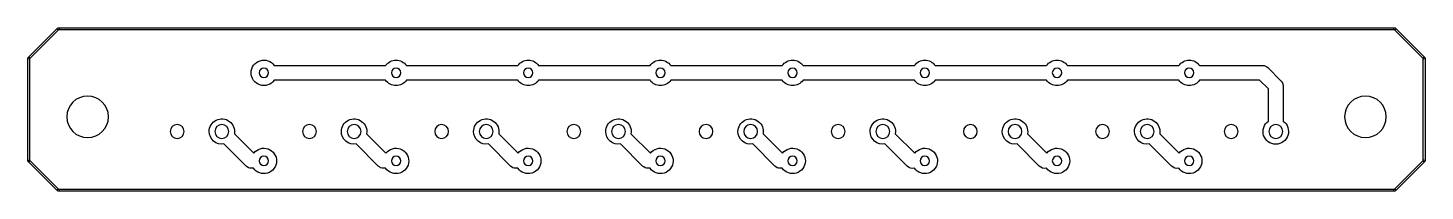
# Model space of a CAD drawing. Extents: x 130 to 251, y 0 to 14.
import ezdxf

# ---------------------------------------------------------------- set-up
doc = ezdxf.new("R2010")
doc.units = 0
for name, color, linetype in [('16', 177, 'CONTINUOUS'), ('20', 30, 'CONTINUOUS'), ('44', 4, 'CONTINUOUS')]:
    doc.layers.add(name, color=color, linetype=linetype)

msp = doc.modelspace()

# ---------------------------------------------------------------- linework, layer by layer
at = {"layer": '16'}
for points in [[(149.41, 10.16, -0.731494), (151.41, 10.79), (161.04, 10.79, -0.517698), (162.84, 10.79), (172.47, 10.79, -0.517698), (174.27, 10.79), (183.9, 10.79, -0.517698), (185.7, 10.79), (195.33, 10.79, -0.517698), (197.13, 10.79), (206.76, 10.79, -0.517698), (208.56, 10.79), (218.19, 10.79, -0.517698), (219.99, 10.79), (229.62, 10.79, -0.517698), (231.42, 10.79), (236.87, 10.79, -0.200876), (237.32, 10.61), (238.45, 9.47), (238.46, 9.46), (238.47, 9.45), (238.48, 9.44), (238.49, 9.43), (238.5, 9.42), (238.51, 9.41), (238.52, 9.39), (238.53, 9.38), (238.54, 9.37), (238.54, 9.36), (238.55, 9.34), (238.56, 9.33), (238.57, 9.32), (238.57, 9.3), (238.58, 9.29), (238.59, 9.27), (238.59, 9.26), (238.6, 9.25), (238.61, 9.23), (238.61, 9.21), (238.61, 9.2), (238.62, 9.18), (238.62, 9.17), (238.63, 9.15), (238.63, 9.14), (238.63, 9.12), (238.63, 9.1), (238.64, 9.09), (238.64, 9.07), (238.64, 9.06), (238.64, 9.04), (238.64, 5.98, -3.146783), (237.37, 5.98), (237.37, 8.76), (236.6, 9.52), (231.42, 9.52, -0.517698), (229.62, 9.52), (219.99, 9.52, -0.517698), (218.19, 9.52), (208.56, 9.52, -0.517698), (206.76, 9.52), (197.13, 9.52, -0.517698), (195.33, 9.52), (185.7, 9.52, -0.517698), (183.9, 9.52), (174.27, 9.52, -0.517698), (172.47, 9.52), (162.84, 9.52, -0.517698), (161.04, 9.52), (151.41, 9.52, -0.731494), (149.41, 10.16)], [(145.78, 5.08, -1.088847), (147.96, 4.89), (149.64, 3.21, -3.028701), (149.61, 1.9), (149.42, 1.9, -0.198885), (148.97, 2.09), (147.06, 4, -0.464939), (145.78, 5.08)], [(157.21, 5.08, -1.088847), (159.39, 4.89), (161.07, 3.21, -3.028701), (161.04, 1.9), (160.85, 1.9, -0.198885), (160.4, 2.09), (158.49, 4, -0.464939), (157.21, 5.08)], [(168.64, 5.08, -1.088847), (170.82, 4.89), (172.5, 3.21, -3.028701), (172.47, 1.9), (172.28, 1.9, -0.198885), (171.83, 2.09), (169.92, 4, -0.464939), (168.64, 5.08)], [(180.07, 5.08, -1.088847), (182.25, 4.89), (183.93, 3.21, -3.028701), (183.9, 1.9), (183.71, 1.9, -0.198885), (183.26, 2.09), (181.35, 4, -0.464939), (180.07, 5.08)], [(191.5, 5.08, -1.088847), (193.68, 4.89), (195.36, 3.21, -3.028701), (195.33, 1.9), (195.14, 1.9, -0.198885), (194.69, 2.09), (192.78, 4, -0.464939), (191.5, 5.08)], [(202.93, 5.08, -1.088847), (205.11, 4.89), (206.79, 3.21, -3.028718), (206.76, 1.9, -0.235087), (206.12, 2.09), (204.21, 4, -0.464939), (202.93, 5.08)], [(214.36, 5.08, -1.088847), (216.54, 4.89), (218.22, 3.21, -3.028718), (218.19, 1.9, -0.235087), (217.55, 2.09), (215.64, 4, -0.464939), (214.36, 5.08)], [(225.79, 5.08, -1.088847), (227.97, 4.89), (229.65, 3.21, -3.028718), (229.62, 1.9, -0.235087), (228.98, 2.09), (227.07, 4, -0.464939), (225.79, 5.08)]]:
    msp.add_lwpolyline(points, format="xyb", dxfattribs=at)
at = {"layer": '20'}
for points in [[(132.78, 13.92), (130.24, 11.38, -1), (130.13, 11.48), (132.67, 14.02, -1), (132.78, 13.92)], [(248.3, 13.89), (132.73, 13.89, -1), (132.73, 14.05), (248.3, 14.05, -1), (248.3, 13.89)], [(250.78, 11.38), (248.24, 13.92, -1), (248.35, 14.02), (250.89, 11.48, -1), (250.78, 11.38)], [(130.26, 11.43), (130.26, 2.54, -1), (130.11, 2.54), (130.11, 11.43, -1), (130.26, 11.43)], [(250.76, 2.54), (250.76, 11.43, -1), (250.91, 11.43), (250.91, 2.54, -1), (250.76, 2.54)], [(130.24, 2.59), (132.78, 0.05, -1), (132.67, -0.05), (130.13, 2.49, -1), (130.24, 2.59)], [(248.24, 0.05), (250.78, 2.59, -1), (250.89, 2.49), (248.35, -0.05, -1), (248.24, 0.05)], [(132.73, 0.08), (248.3, 0.08, -1), (248.3, -0.08), (132.73, -0.08, -1), (132.73, 0.08)]]:
    msp.add_lwpolyline(points, format="xyb", dxfattribs=at)
at = {"layer": '20', "extrusion": (0, 0, -1)}
for centre in [(-135.27, 6.35), (-245.76, 6.35)]:
    msp.add_circle(centre, 1.8, dxfattribs=at)
at = {"layer": '44', "extrusion": (0, 0, -1)}
for centre, radius in [((-150.51, 10.16), 0.406), ((-161.94, 10.16), 0.406), ((-173.37, 10.16), 0.406), ((-184.8, 10.16), 0.406), ((-196.23, 10.16), 0.406), ((-207.66, 10.16), 0.406), ((-219.09, 10.16), 0.406), ((-230.52, 10.16), 0.406), ((-143.02, 5.08), 0.6), ((-146.88, 5.08), 0.6), ((-154.45, 5.08), 0.6), ((-158.31, 5.08), 0.6), ((-165.88, 5.08), 0.6), ((-169.74, 5.08), 0.6), ((-177.31, 5.08), 0.6), ((-181.17, 5.08), 0.6), ((-188.74, 5.08), 0.6), ((-192.6, 5.08), 0.6), ((-200.17, 5.08), 0.6), ((-204.03, 5.08), 0.6), ((-211.6, 5.08), 0.6), ((-215.46, 5.08), 0.6), ((-223.03, 5.08), 0.6), ((-226.89, 5.08), 0.6), ((-234.15, 5.08), 0.6), ((-238.01, 5.08), 0.6), ((-150.51, 2.54), 0.406), ((-161.94, 2.54), 0.406), ((-173.37, 2.54), 0.406), ((-184.8, 2.54), 0.406), ((-196.23, 2.54), 0.406), ((-207.66, 2.54), 0.406), ((-219.09, 2.54), 0.406), ((-230.52, 2.54), 0.406)]:
    msp.add_circle(centre, radius, dxfattribs=at)

doc.saveas('drawing.dxf')
